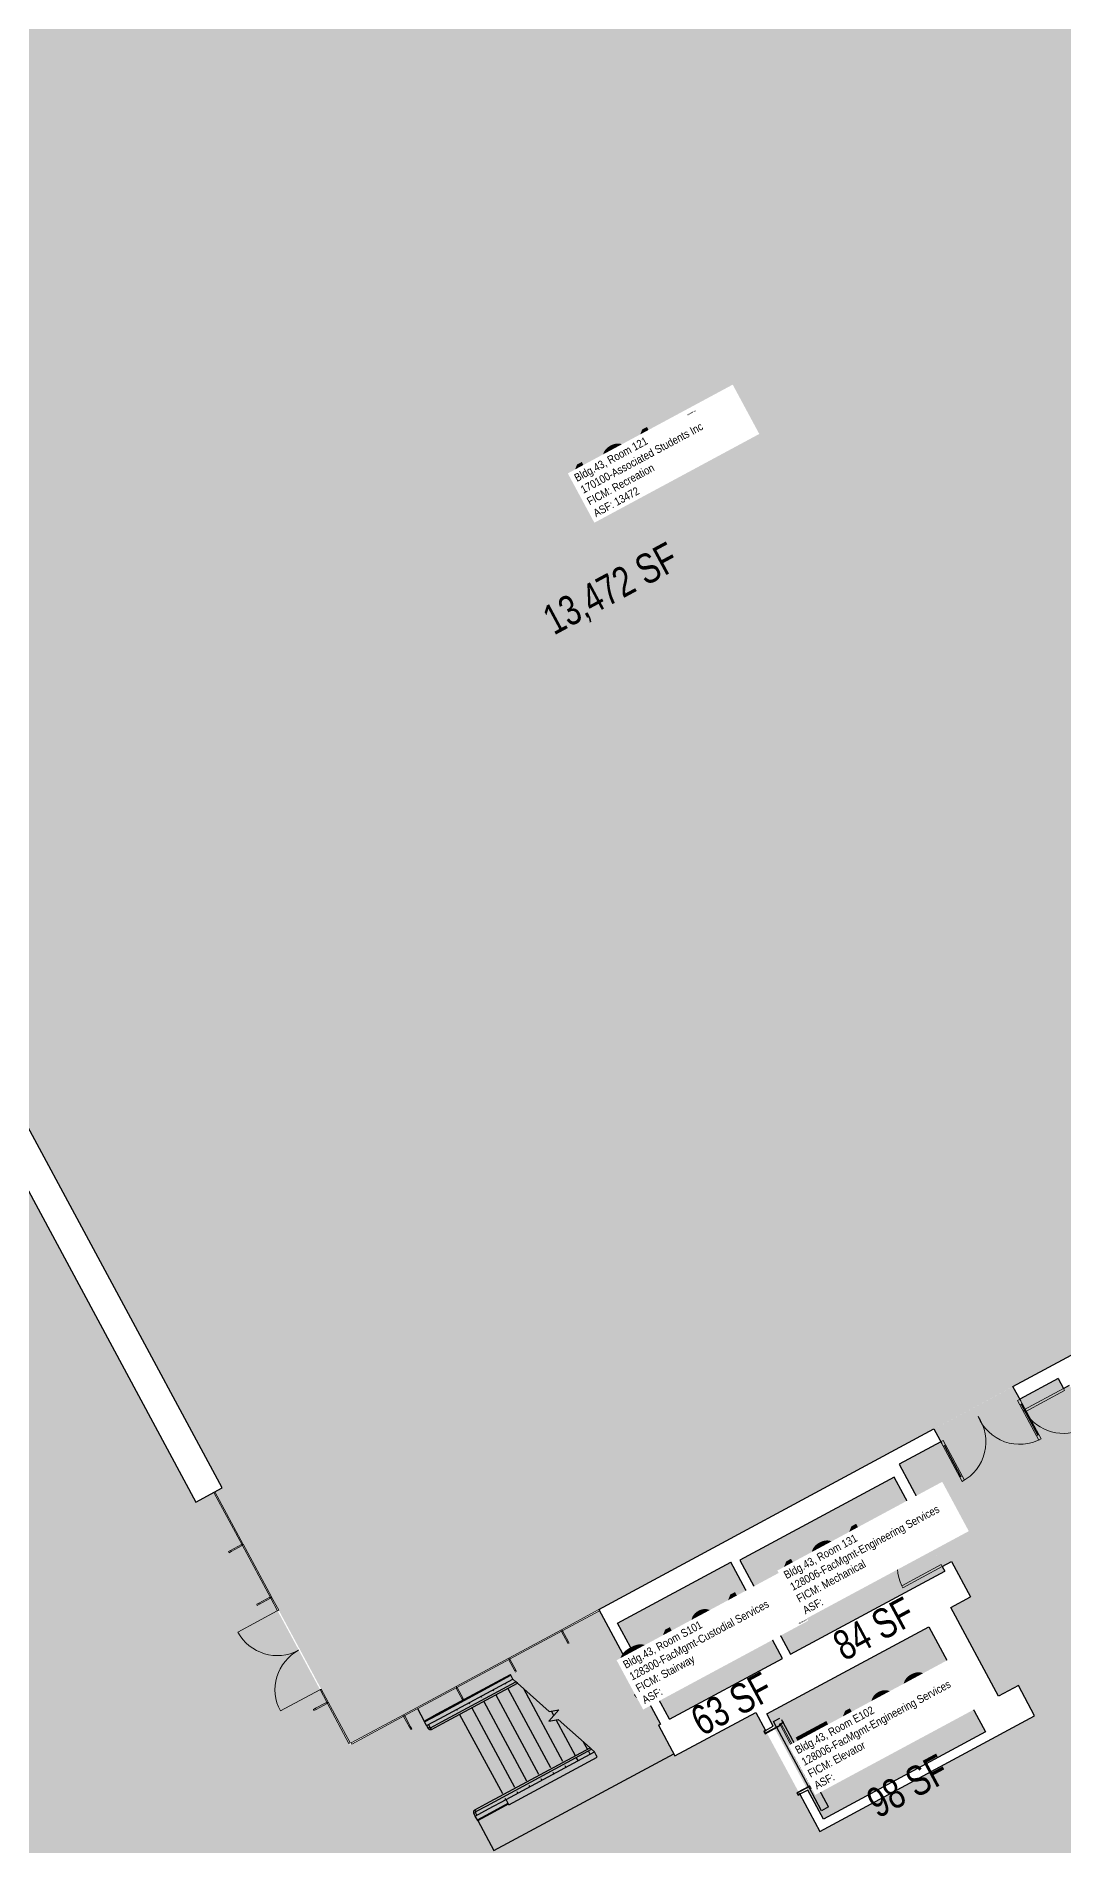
# Model space of a CAD drawing. Header units: inches. Extents: x 69213682 to 69221478, y 27658977 to 27667505.
# Drawn here: x 69217372 to 69218197, y 27664406 to 27665859 of the extents above; entities that cross this region are included whole.
import ezdxf
from ezdxf.enums import TextEntityAlignment as Align

# ---------------------------------------------------------------- set-up
doc = ezdxf.new("R2010")
doc.units = ezdxf.units.IN
doc.header["$LTSCALE"] = 100
doc.header["$MEASUREMENT"] = 0
for name, color, linetype in [('A-DOOR', 2, 'CONTINUOUS'), ('A-FLOR', 3, 'CONTINUOUS'), ('A-GLAZ', 1, 'CONTINUOUS'), ('A-IDEN-RNUM', 7, 'CONTINUOUS'), ('A-IDEN-SNUM', 4, 'CONTINUOUS'), ('A-IDEN-VNUM', 4, 'CONTINUOUS'), ('A-WALL', 5, 'CONTINUOUS'), ('AREA-TEXT', 3, 'CONTINUOUS'), ('Rooms-Category-Color', 7, 'CONTINUOUS'), ('Rooms-College-Color', 7, 'CONTINUOUS'), ('Rooms-Department-Color', 7, 'CONTINUOUS'), ('Rooms-Division-Color', 7, 'CONTINUOUS'), ('Rooms-Information', 7, 'CONTINUOUS')]:
    doc.layers.add(name, color=color, linetype=linetype)
doc.styles.add('CP_AREA', font='arial.ttf', dxfattribs={"height": 15})
doc.styles.add('CP_ROOMSNUMBER', font='arial.ttf', dxfattribs={"height": 1})
doc.styles.add('CP_ROOMVNUMBER', font='arial.ttf', dxfattribs={"width": 0.85, "height": 0.075})
pattern_1 = [(225, (-19.336, -12.094), (8.0122, -8.0122), []), (315, (-19.336, -12.094), (8.0122, 8.0122), [])]

# ---------------------------------------------------------------- blocks, each defined once
blk = doc.blocks.new('System Panel - Glazed-1037-BACKGROUND Level 1 Parent View')
at = {"layer": 'A-GLAZ', "lineweight": 15}
for p, q in [((24, -0.75), (-24, -0.75)), ((-24, -0.75), (-24, -1.75)), ((-24, -1.75), (24, -1.75)), ((24, -1.75), (24, -0.75))]:
    blk.add_line(p, q, dxfattribs=at)
blk = doc.blocks.new('System Panel - Glazed-1021-BACKGROUND Level 1 Parent View')
at = {"layer": 'A-GLAZ', "lineweight": 15}
for p, q in [((24, -0.75), (-24, -0.75)), ((-24, -0.75), (-24, -1.75)), ((-24, -1.75), (24, -1.75)), ((24, -1.75), (24, -0.75))]:
    blk.add_line(p, q, dxfattribs=at)
blk = doc.blocks.new('System Panel - Glazed-1020-BACKGROUND Level 1 Parent View')
at = {"layer": 'A-GLAZ', "lineweight": 15}
for p, q in [((6, -0.75), (-6, -0.75)), ((-6, -0.75), (-6, -1.75)), ((-6, -1.75), (6, -1.75)), ((6, -1.75), (6, -0.75))]:
    blk.add_line(p, q, dxfattribs=at)
blk = doc.blocks.new('System Panel - Glazed-1019-BACKGROUND Level 1 Parent View')
at = {"layer": 'A-GLAZ', "lineweight": 15}
for p, q in [((17.1, 1.8), (-17.1, 1.8)), ((-17.1, 1.8), (-17.1, 0.7)), ((-17.1, 0.7), (17.1, 0.7)), ((17.1, 0.7), (17.1, 1.8))]:
    blk.add_line(p, q, dxfattribs=at)
blk = doc.blocks.new('System Panel - Glazed-1018-BACKGROUND Level 1 Parent View')
at = {"layer": 'A-GLAZ', "lineweight": 15}
for p, q in [((23.875, 1.75), (-23.875, 1.75)), ((-23.875, 1.75), (-23.875, 0.75)), ((-23.875, 0.75), (23.875, 0.75)), ((23.875, 0.75), (23.875, 1.75))]:
    blk.add_line(p, q, dxfattribs=at)
blk = doc.blocks.new('System Panel - Glazed-1017-BACKGROUND Level 1 Parent View')
at = {"layer": 'A-GLAZ', "lineweight": 15}
for p, q in [((24, 1.75), (-24, 1.75)), ((-24, 1.75), (-24, 0.75)), ((-24, 0.75), (24, 0.75)), ((24, 0.75), (24, 1.75))]:
    blk.add_line(p, q, dxfattribs=at)
blk = doc.blocks.new('Racquetball Mullion39 - Racquetball Mullion-1016-BACKGROUND Level 1 Parent View')
at = {"layer": 'A-GLAZ', "lineweight": 15}
for p, q in [((-1685.3, -906.9), (-1685.3, -907.9)), ((-1685.3, -906.9), (-1683.3, -906.9)), ((-1685.3, -907.9), (-1683.3, -907.9)), ((-1673.3, -906.9), (-1683.3, -906.9)), ((-1683.3, -906.9), (-1683.3, -907.9)), ((-1683.3, -907.9), (-1673.3, -907.9)), ((-1673.3, -907.9), (-1673.3, -906.9))]:
    blk.add_line(p, q, dxfattribs=at)
blk = doc.blocks.new('Curtain Wall Dbl Glass - Curtain Wall Dbl Glass-1015-BACKGROUND Level 1 Parent View')
at = {"layer": 'A-DOOR', "lineweight": 20}
for p, q in [((-36, 2), (-36, 38)), ((36, 2), (36, 38))]:
    blk.add_line(p, q, dxfattribs=at)
at = {"layer": 'A-DOOR', "lineweight": 5}
for centre, start, end in [((-36, 2), 360, 90), ((36, 2), 90, 180)]:
    blk.add_arc(centre, 36, start, end, dxfattribs=at)
blk = doc.blocks.new('Single-Flush - 36_ x 84_-956-BACKGROUND Level 1 Parent View')
at = {"layer": 'A-DOOR', "lineweight": 20}
for p, q in [((16.2, 2.7), (16.2, 38.8)), ((18, 38.8), (16.2, 38.8)), ((18, 2.7), (18, 38.8)), ((18, 2.7), (16.2, 2.7))]:
    blk.add_line(p, q, dxfattribs=at)
at = {"layer": 'A-DOOR', "lineweight": 5}
blk.add_arc((18, 2.7), 36.1, 92.7812, 180, dxfattribs=at)
blk = doc.blocks.new('System Panel - Glazed-944-BACKGROUND Level 1 Parent View')
at = {"layer": 'A-GLAZ', "lineweight": 15}
for p, q in [((18.5, -0.7), (-18.5, -0.7)), ((-18.5, -0.7), (-18.5, -1.8)), ((-18.5, -1.8), (18.5, -1.8)), ((18.5, -1.8), (18.5, -0.7))]:
    blk.add_line(p, q, dxfattribs=at)
blk = doc.blocks.new('System Panel - Glazed-943-BACKGROUND Level 1 Parent View')
at = {"layer": 'A-GLAZ', "lineweight": 15}
for p, q in [((6, -0.75), (-6, -0.75)), ((-6, -0.75), (-6, -1.75)), ((-6, -1.75), (6, -1.75)), ((6, -1.75), (6, -0.75))]:
    blk.add_line(p, q, dxfattribs=at)
blk = doc.blocks.new('Racquetball Mullion29 - Racquetball Mullion-942-BACKGROUND Level 1 Parent View')
at = {"layer": 'A-GLAZ', "lineweight": 15}
for p, q in [((-1490.1, -845.7), (-1491.1, -845.7)), ((-1491.1, -845.7), (-1491.1, -847.7)), ((-1490.1, -847.7), (-1491.1, -847.7)), ((-1491.1, -847.7), (-1491.1, -857.7)), ((-1490.1, -845.7), (-1490.1, -847.7)), ((-1490.1, -857.7), (-1490.1, -847.7)), ((-1491.1, -857.7), (-1490.1, -857.7))]:
    blk.add_line(p, q, dxfattribs=at)
blk = doc.blocks.new('Racquetball Mullion35 - Racquetball Mullion-941-BACKGROUND Level 1 Parent View')
at = {"layer": 'A-GLAZ', "lineweight": 15}
for p, q in [((-1538.1, -845.7), (-1539.1, -845.7)), ((-1539.1, -845.7), (-1539.1, -847.7)), ((-1538.1, -847.7), (-1539.1, -847.7)), ((-1539.1, -847.7), (-1539.1, -857.7)), ((-1538.1, -845.7), (-1538.1, -847.7)), ((-1538.1, -857.7), (-1538.1, -847.7)), ((-1539.1, -857.7), (-1538.1, -857.7))]:
    blk.add_line(p, q, dxfattribs=at)
blk = doc.blocks.new('Racquetball Mullion36 - Racquetball Mullion-940-BACKGROUND Level 1 Parent View')
at = {"layer": 'A-GLAZ', "lineweight": 15}
for p, q in [((-1634.1, -845.7), (-1635.1, -845.7)), ((-1635.1, -845.7), (-1635.1, -847.7)), ((-1634.1, -847.7), (-1635.1, -847.7)), ((-1635.1, -847.7), (-1635.1, -857.7)), ((-1634.1, -845.7), (-1634.1, -847.7)), ((-1634.1, -857.7), (-1634.1, -847.7)), ((-1635.1, -857.7), (-1634.1, -857.7))]:
    blk.add_line(p, q, dxfattribs=at)
blk = doc.blocks.new('ELEVATOR DOOR OPENING - ELEVATOR DOOR OPENING-904-BACKGROUND Level 1 Parent View')
at = {"layer": 'A-DOOR', "lineweight": 5}
h = blk.add_hatch(dxfattribs=at)
h.set_pattern_fill('FP1_51', color=256, style=0, pattern_type=2)
h.set_pattern_definition(pattern_1)
h.paths.add_polyline_path([(-35.2, -3.1), (-35.2, -5.1), (-33, -5.1), (-33, 8.6), (-34, 8.6), (-34, 12.1), (-35, 12.1), (-35, 11.6), (-34.8, 11.6), (-34.8, 11.9), (-34.2, 11.9), (-34.2, 8.4), (-33.3, 8.4), (-33.3, -4.9), (-34.8, -4.9), (-34.8, -3.1)], flags=0)
h = blk.add_hatch(dxfattribs=at)
h.set_pattern_fill('FP1_51', color=256, style=0, pattern_type=2)
h.set_pattern_definition(pattern_1)
h.paths.add_polyline_path([(23, -5.2), (23, -3.1), (22.7, -3.1), (22.7, -4.9), (21.2, -4.9), (21.2, 6.9), (22.7, 6.9), (22.7, 6.6), (23, 6.6), (23, 7.1), (21, 7.1), (21, -5.2)], flags=0)
at = {"layer": 'A-DOOR'}
for p, q in [((-38.4, 5.6), (-38.4, 11.3)), ((-33.3, 5.6), (-38.4, 5.6)), ((-35, 11.9), (-36.4, 11.9)), ((-34, 12.1), (-35, 12.1)), ((-35, 12.1), (-35, 11.6)), ((-34, 12.1), (-35, 12.1)), ((-35, 12.1), (-35, 11.6)), ((-35, 11.6), (-34.8, 11.6)), ((-35, 11.6), (-34.8, 11.6)), ((-34.8, 11.6), (-34.8, 11.9)), ((-34.8, 11.9), (-34.2, 11.9)), ((-34.8, 11.6), (-34.8, 11.9)), ((-34.8, 11.9), (-34.2, 11.9)), ((-34.2, 11.9), (-34.2, 8.4)), ((-34.2, 11.9), (-34.2, 8.4)), ((-34.2, 8.4), (-33.3, 8.4)), ((-34.2, 8.4), (-33.3, 8.4)), ((-34, 8.6), (-34, 12.1)), ((-34, 8.6), (-34, 12.1)), ((43, 11.9), (-34, 11.9)), ((-33, 8.6), (-34, 8.6)), ((-33, 8.6), (-34, 8.6)), ((-33.3, 8.4), (-33.3, -4.9)), ((-33.3, 8.4), (-33.3, -4.9)), ((-33, -5.1), (-33, 8.6)), ((-33, -5.1), (-33, 8.6)), ((21, 5.6), (-33, 5.6)), ((23, 7.1), (21, 7.1)), ((21, 7.1), (21, -5.2)), ((23, 7.1), (21, 7.1)), ((21, 7.1), (21, -5.2)), ((21.2, -4.9), (21.2, 6.9)), ((21.2, 6.9), (22.7, 6.9)), ((21.2, -4.9), (21.2, 6.9)), ((21.2, 6.9), (22.7, 6.9)), ((43, 5.6), (21.2, 5.6)), ((22.7, 6.9), (22.7, 6.6)), ((22.7, 6.9), (22.7, 6.6)), ((22.7, 6.6), (23, 6.6)), ((22.7, 6.6), (23, 6.6)), ((23, 6.6), (23, 7.1)), ((23, 6.6), (23, 7.1)), ((43, 11.9), (43, 5.6)), ((-35.2, -3.1), (-35.2, -5.1)), ((-34.8, -3.1), (-35.2, -3.1)), ((-35.2, -3.1), (-35.2, -5.1)), ((-34.8, -3.1), (-35.2, -3.1)), ((-35.2, -5.1), (-33, -5.1)), ((-35.2, -5.1), (-33, -5.1)), ((-34.8, -4.9), (-34.8, -3.1)), ((-34.8, -4.9), (-34.8, -3.1)), ((-33.3, -4.9), (-34.8, -4.9)), ((-33.3, -4.9), (-34.8, -4.9)), ((21, -5.2), (23, -5.2)), ((21, -5.2), (23, -5.2)), ((22.7, -4.9), (21.2, -4.9)), ((22.7, -4.9), (21.2, -4.9)), ((23, -3.1), (22.7, -3.1)), ((22.7, -3.1), (22.7, -4.9)), ((23, -3.1), (22.7, -3.1)), ((22.7, -3.1), (22.7, -4.9)), ((23, -5.2), (23, -3.1)), ((23, -5.2), (23, -3.1))]:
    blk.add_line(p, q, dxfattribs=at)
at = {"layer": 'A-DOOR', "lineweight": 20}
for p, q in [((-5.5, 10.1), (-33.7, 10.1)), ((-33.7, 10.1), (-33.7, 8.9)), ((-33.7, 8.9), (-5.5, 8.9)), ((21, 8.6), (-6.7, 8.6)), ((-6.7, 8.6), (-6.7, 7.4)), ((-6.7, 7.4), (21, 7.4)), ((-5.5, 8.9), (-5.5, 10.1)), ((21, 7.4), (21, 8.6))]:
    blk.add_line(p, q, dxfattribs=at)
blk = doc.blocks.new('Double-Glass 1 - SLO Exterior 72_ x 86_-886-BACKGROUND Level 1 Parent View')
at = {"layer": 'A-DOOR', "lineweight": 20}
for p, q in [((-36, -5.9), (-36, -9.9)), ((-36, -5.9), (-34, -5.9)), ((-36, -9.9), (-34, -9.9)), ((-34, -5.9), (-34, -9.9)), ((34, -5.9), (34, -9.9)), ((36, -5.9), (34, -5.9)), ((36, -9.9), (34, -9.9)), ((36, -5.9), (36, -9.9)), ((-36, -38.1), (-36, -42.1)), ((-36, -38.1), (-34, -38.1)), ((-36, -42.1), (-34, -42.1)), ((-34, -38.1), (-34, -42.1)), ((34, -38.1), (34, -42.1)), ((34, -38.1), (36, -38.1)), ((36, -42.1), (34, -42.1)), ((36, -38.1), (36, -42.1))]:
    blk.add_line(p, q, dxfattribs=at)
at = {"layer": 'A-DOOR', "lineweight": 5}
for p, q in [((-36, -9.9), (-36, -38.1)), ((-34, -9.9), (-34, -38.1)), ((34, -9.9), (34, -38.1)), ((36, -9.9), (36, -38.1))]:
    blk.add_line(p, q, dxfattribs=at)
at = {"layer": 'A-DOOR'}
for p, q in [((-35, -38.1), (-35, -9.9)), ((35, -9.9), (35, -38.1))]:
    blk.add_line(p, q, dxfattribs=at)
at = {"layer": 'A-DOOR', "lineweight": 5}
for centre, start, end in [((-36, -5.9), 269.9668, 5.9325), ((36, -5.9), 174.0623, 270.0059)]:
    blk.add_arc(centre, 36.2, start, end, dxfattribs=at)
blk = doc.blocks.new('Single-Flush - 36_ x 84_ 90 MIN-853-BACKGROUND Level 1 Parent View')
at = {"layer": 'A-DOOR', "lineweight": 20}
for p, q in [((16.2, -4.2), (16.2, -40.3)), ((18, -4.2), (16.2, -4.2)), ((18, -4.2), (18, -40.3)), ((18, -40.3), (16.2, -40.3))]:
    blk.add_line(p, q, dxfattribs=at)
at = {"layer": 'A-DOOR', "lineweight": 5}
blk.add_arc((18, -4.2), 36.1, 180, 267.2188, dxfattribs=at)
blk = doc.blocks.new('System Panel - Glazed-825-BACKGROUND Level 1 Parent View')
at = {"layer": 'A-GLAZ', "lineweight": 15}
for p, q in [((24, 1.75), (-24, 1.75)), ((-24, 1.75), (-24, 0.75)), ((-24, 0.75), (24, 0.75)), ((24, 0.75), (24, 1.75))]:
    blk.add_line(p, q, dxfattribs=at)
blk = doc.blocks.new('System Panel - Glazed-824-BACKGROUND Level 1 Parent View')
at = {"layer": 'A-GLAZ', "lineweight": 15}
for p, q in [((24, 1.75), (-24, 1.75)), ((-24, 1.75), (-24, 0.75)), ((-24, 0.75), (24, 0.75)), ((24, 0.75), (24, 1.75))]:
    blk.add_line(p, q, dxfattribs=at)
blk = doc.blocks.new('Racquetball Mullion40 - Racquetball Mullion-823-BACKGROUND Level 1 Parent View')
at = {"layer": 'A-GLAZ', "lineweight": 15}
for p, q in [((-1684.5, -954.9), (-1683.3, -954.9)), ((-1684.5, -955.9), (-1683.3, -955.9)), ((-1673.3, -954.9), (-1683.3, -954.9)), ((-1683.3, -954.9), (-1683.3, -955.9)), ((-1683.3, -955.9), (-1673.3, -955.9)), ((-1673.3, -955.9), (-1673.3, -954.9))]:
    blk.add_line(p, q, dxfattribs=at)
blk = doc.blocks.new('Racquetball Mullion46 - Racquetball Mullion-822-BACKGROUND Level 1 Parent View')
at = {"layer": 'A-GLAZ', "lineweight": 15}
for p, q in [((-1684.7, -1002.9), (-1683.3, -1002.9)), ((-1673.3, -1002.9), (-1683.3, -1002.9)), ((-1683.3, -1002.9), (-1683.3, -1003.9)), ((-1673.3, -1003.9), (-1673.3, -1002.9)), ((-1684.7, -1003.9), (-1683.3, -1003.9)), ((-1683.3, -1003.9), (-1673.3, -1003.9))]:
    blk.add_line(p, q, dxfattribs=at)
blk = doc.blocks.new('Racquetball Mullion47 - Racquetball Mullion-821-BACKGROUND Level 1 Parent View')
at = {"layer": 'A-GLAZ', "lineweight": 15}
for p, q in [((-1684.7, -1050.9), (-1683.3, -1050.9)), ((-1684.7, -1051.9), (-1683.3, -1051.9)), ((-1673.3, -1050.9), (-1683.3, -1050.9)), ((-1683.3, -1050.9), (-1683.3, -1051.9)), ((-1683.3, -1051.9), (-1673.3, -1051.9)), ((-1673.3, -1051.9), (-1673.3, -1050.9))]:
    blk.add_line(p, q, dxfattribs=at)

msp = doc.modelspace()

# ---------------------------------------------------------------- hatches: boundary and pattern name
at = {"layer": 'Rooms-Category-Color', "true_color": 0xffe090}
for points in [[(69216885.9, 27665846.7), (69217996.9, 27666444.7), (69218729.8, 27665083), (69217625, 27664488.3), (69217624.3, 27664487.9), (69217624.1, 27664488.3), (69217600.9, 27664531.5), (69217515.6, 27664690), (69217521.3, 27664693.1), (69217339.3, 27665031.2), (69217328.1, 27665025.2), (69217168.8, 27665321), (69217180.1, 27665327.1), (69216998.1, 27665665.2), (69216986.8, 27665659.2)], [(69218202, 27664775.5), (69218197.1, 27664772.9), (69218192.9, 27664780.9), (69218162.1, 27664764.3), (69218156.6, 27664774.4), (69218093.2, 27664740.3), (69218098.6, 27664730.1), (69218065.2, 27664712.1), (69218090.2, 27664665.6), (69218082.8, 27664661.6), (69218099.8, 27664629.9), (69218107.3, 27664633.9), (69218122.6, 27664605.6), (69218106.7, 27664597.1), (69218145.1, 27664525.7), (69218161, 27664534.3), (69218174, 27664510.1), (69218001.4, 27664417.2), (69218039.2, 27664268.2), (69218200.1, 27663461.8), (69218625.3, 27663690.6), (69218644.7, 27663654.5), (69218764.4, 27663718.9), (69218214.2, 27664741.2), (69218219, 27664743.8)]]:
    msp.add_hatch(color=41, dxfattribs=at).paths.add_polyline_path(points)
at = {"layer": 'Rooms-Category-Color', "true_color": 0xadadad}
for points in [[(69216876, 27665841.4), (69217500.2, 27664681.7), (69217514.7, 27664689.5), (69217618.2, 27664497.2), (69217623.9, 27664486.6), (69217824.5, 27664594.5), (69217873.6, 27664503.4), (69217871.8, 27664502.4), (69217885.1, 27664477.8), (69217950, 27664512.7), (69218001.4, 27664417.2), (69218039.2, 27664268.2), (69218011.6, 27664262.7), (69218022.2, 27664209.6), (69217374.9, 27664080.4), (69217291.5, 27664235.4), (69217290.2, 27664242.1), (69217269.9, 27664238), (69217266.8, 27664253.7), (69217229.5, 27664246.3), (69217227.1, 27664258), (69217220, 27664256.6), (69217213, 27664291.9), (69217215.7, 27664292.5), (69217216.1, 27664291.5), (69217225.1, 27664296.4), (69217257, 27664302.7), (69216963, 27664848.9), (69216903.5, 27664959.6), (69216667.3, 27664912.4), (69216543.8, 27665141.9), (69216662.7, 27665205.9), (69216586.2, 27665348.1), (69216471.9, 27665286.6), (69216446.8, 27665333.3), (69216463.3, 27665342.2), (69216445.3, 27665375.7), (69216428.7, 27665366.7), (69216330.1, 27665549.9), (69216400.4, 27665587.7), (69216885, 27665846.3)], [(69218061.2, 27664701.7), (69217937.2, 27664635), (69217977.9, 27664559.5), (69218101.8, 27664626.2)], [(69217929.9, 27664633.4), (69217839, 27664584.4), (69217880.6, 27664507.2), (69217971.5, 27664556.1)], [(69217958.8, 27664511.5), (69218088.9, 27664581.5), (69218134.4, 27664497), (69218004.3, 27664427)]]:
    msp.add_hatch(color=253, dxfattribs=at).paths.add_polyline_path(points)
at = {"layer": 'Rooms-College-Color', "true_color": 0xadadad}
for points in [[(69216885.9, 27665846.7), (69217996.9, 27666444.7), (69218729.8, 27665083), (69217625, 27664488.3), (69217624.3, 27664487.9), (69217624.1, 27664488.3), (69217600.9, 27664531.5), (69217515.6, 27664690), (69217521.3, 27664693.1), (69217339.3, 27665031.2), (69217328.1, 27665025.2), (69217168.8, 27665321), (69217180.1, 27665327.1), (69216998.1, 27665665.2), (69216986.8, 27665659.2)], [(69216876, 27665841.4), (69217500.2, 27664681.7), (69217514.7, 27664689.5), (69217618.2, 27664497.2), (69217623.9, 27664486.6), (69217824.5, 27664594.5), (69217873.6, 27664503.4), (69217871.8, 27664502.4), (69217885.1, 27664477.8), (69217950, 27664512.7), (69218001.4, 27664417.2), (69218039.2, 27664268.2), (69218011.6, 27664262.7), (69218022.2, 27664209.6), (69217374.9, 27664080.4), (69217291.5, 27664235.4), (69217290.2, 27664242.1), (69217269.9, 27664238), (69217266.8, 27664253.7), (69217229.5, 27664246.3), (69217227.1, 27664258), (69217220, 27664256.6), (69217213, 27664291.9), (69217215.7, 27664292.5), (69217216.1, 27664291.5), (69217225.1, 27664296.4), (69217257, 27664302.7), (69216963, 27664848.9), (69216903.5, 27664959.6), (69216667.3, 27664912.4), (69216543.8, 27665141.9), (69216662.7, 27665205.9), (69216586.2, 27665348.1), (69216471.9, 27665286.6), (69216446.8, 27665333.3), (69216463.3, 27665342.2), (69216445.3, 27665375.7), (69216428.7, 27665366.7), (69216330.1, 27665549.9), (69216400.4, 27665587.7), (69216885, 27665846.3)], [(69218202, 27664775.5), (69218197.1, 27664772.9), (69218192.9, 27664780.9), (69218162.1, 27664764.3), (69218156.6, 27664774.4), (69218093.2, 27664740.3), (69218098.6, 27664730.1), (69218065.2, 27664712.1), (69218090.2, 27664665.6), (69218082.8, 27664661.6), (69218099.8, 27664629.9), (69218107.3, 27664633.9), (69218122.6, 27664605.6), (69218106.7, 27664597.1), (69218145.1, 27664525.7), (69218161, 27664534.3), (69218174, 27664510.1), (69218001.4, 27664417.2), (69218039.2, 27664268.2), (69218200.1, 27663461.8), (69218625.3, 27663690.6), (69218644.7, 27663654.5), (69218764.4, 27663718.9), (69218214.2, 27664741.2), (69218219, 27664743.8)], [(69218061.2, 27664701.7), (69217937.2, 27664635), (69217977.9, 27664559.5), (69218101.8, 27664626.2)], [(69217929.9, 27664633.4), (69217839, 27664584.4), (69217880.6, 27664507.2), (69217971.5, 27664556.1)], [(69217958.8, 27664511.5), (69218088.9, 27664581.5), (69218134.4, 27664497), (69218004.3, 27664427)]]:
    msp.add_hatch(color=253, dxfattribs=at).paths.add_polyline_path(points)
at = {"layer": 'Rooms-Department-Color', "true_color": 0x604aed}
for points in [[(69216885.9, 27665846.7), (69217996.9, 27666444.7), (69218729.8, 27665083), (69217625, 27664488.3), (69217624.3, 27664487.9), (69217624.1, 27664488.3), (69217600.9, 27664531.5), (69217515.6, 27664690), (69217521.3, 27664693.1), (69217339.3, 27665031.2), (69217328.1, 27665025.2), (69217168.8, 27665321), (69217180.1, 27665327.1), (69216998.1, 27665665.2), (69216986.8, 27665659.2)], [(69218202, 27664775.5), (69218197.1, 27664772.9), (69218192.9, 27664780.9), (69218162.1, 27664764.3), (69218156.6, 27664774.4), (69218093.2, 27664740.3), (69218098.6, 27664730.1), (69218065.2, 27664712.1), (69218090.2, 27664665.6), (69218082.8, 27664661.6), (69218099.8, 27664629.9), (69218107.3, 27664633.9), (69218122.6, 27664605.6), (69218106.7, 27664597.1), (69218145.1, 27664525.7), (69218161, 27664534.3), (69218174, 27664510.1), (69218001.4, 27664417.2), (69218039.2, 27664268.2), (69218200.1, 27663461.8), (69218625.3, 27663690.6), (69218644.7, 27663654.5), (69218764.4, 27663718.9), (69218214.2, 27664741.2), (69218219, 27664743.8)]]:
    msp.add_hatch(color=173, dxfattribs=at).paths.add_polyline_path(points)
at = {"layer": 'Rooms-Department-Color', "true_color": 0xacacac}
for points in [[(69216876, 27665841.4), (69217500.2, 27664681.7), (69217514.7, 27664689.5), (69217618.2, 27664497.2), (69217623.9, 27664486.6), (69217824.5, 27664594.5), (69217873.6, 27664503.4), (69217871.8, 27664502.4), (69217885.1, 27664477.8), (69217950, 27664512.7), (69218001.4, 27664417.2), (69218039.2, 27664268.2), (69218011.6, 27664262.7), (69218022.2, 27664209.6), (69217374.9, 27664080.4), (69217291.5, 27664235.4), (69217290.2, 27664242.1), (69217269.9, 27664238), (69217266.8, 27664253.7), (69217229.5, 27664246.3), (69217227.1, 27664258), (69217220, 27664256.6), (69217213, 27664291.9), (69217215.7, 27664292.5), (69217216.1, 27664291.5), (69217225.1, 27664296.4), (69217257, 27664302.7), (69216963, 27664848.9), (69216903.5, 27664959.6), (69216667.3, 27664912.4), (69216543.8, 27665141.9), (69216662.7, 27665205.9), (69216586.2, 27665348.1), (69216471.9, 27665286.6), (69216446.8, 27665333.3), (69216463.3, 27665342.2), (69216445.3, 27665375.7), (69216428.7, 27665366.7), (69216330.1, 27665549.9), (69216400.4, 27665587.7), (69216885, 27665846.3)], [(69218061.2, 27664701.7), (69217937.2, 27664635), (69217977.9, 27664559.5), (69218101.8, 27664626.2)], [(69217929.9, 27664633.4), (69217839, 27664584.4), (69217880.6, 27664507.2), (69217971.5, 27664556.1)], [(69217958.8, 27664511.5), (69218088.9, 27664581.5), (69218134.4, 27664497), (69218004.3, 27664427)]]:
    msp.add_hatch(color=253, dxfattribs=at).paths.add_polyline_path(points)
at = {"layer": 'Rooms-Division-Color', "true_color": 0x604aed}
for points in [[(69216885.9, 27665846.7), (69217996.9, 27666444.7), (69218729.8, 27665083), (69217625, 27664488.3), (69217624.3, 27664487.9), (69217624.1, 27664488.3), (69217600.9, 27664531.5), (69217515.6, 27664690), (69217521.3, 27664693.1), (69217339.3, 27665031.2), (69217328.1, 27665025.2), (69217168.8, 27665321), (69217180.1, 27665327.1), (69216998.1, 27665665.2), (69216986.8, 27665659.2)], [(69218202, 27664775.5), (69218197.1, 27664772.9), (69218192.9, 27664780.9), (69218162.1, 27664764.3), (69218156.6, 27664774.4), (69218093.2, 27664740.3), (69218098.6, 27664730.1), (69218065.2, 27664712.1), (69218090.2, 27664665.6), (69218082.8, 27664661.6), (69218099.8, 27664629.9), (69218107.3, 27664633.9), (69218122.6, 27664605.6), (69218106.7, 27664597.1), (69218145.1, 27664525.7), (69218161, 27664534.3), (69218174, 27664510.1), (69218001.4, 27664417.2), (69218039.2, 27664268.2), (69218200.1, 27663461.8), (69218625.3, 27663690.6), (69218644.7, 27663654.5), (69218764.4, 27663718.9), (69218214.2, 27664741.2), (69218219, 27664743.8)]]:
    msp.add_hatch(color=173, dxfattribs=at).paths.add_polyline_path(points)
at = {"layer": 'Rooms-Division-Color', "true_color": 0xadadad}
for points in [[(69216876, 27665841.4), (69217500.2, 27664681.7), (69217514.7, 27664689.5), (69217618.2, 27664497.2), (69217623.9, 27664486.6), (69217824.5, 27664594.5), (69217873.6, 27664503.4), (69217871.8, 27664502.4), (69217885.1, 27664477.8), (69217950, 27664512.7), (69218001.4, 27664417.2), (69218039.2, 27664268.2), (69218011.6, 27664262.7), (69218022.2, 27664209.6), (69217374.9, 27664080.4), (69217291.5, 27664235.4), (69217290.2, 27664242.1), (69217269.9, 27664238), (69217266.8, 27664253.7), (69217229.5, 27664246.3), (69217227.1, 27664258), (69217220, 27664256.6), (69217213, 27664291.9), (69217215.7, 27664292.5), (69217216.1, 27664291.5), (69217225.1, 27664296.4), (69217257, 27664302.7), (69216963, 27664848.9), (69216903.5, 27664959.6), (69216667.3, 27664912.4), (69216543.8, 27665141.9), (69216662.7, 27665205.9), (69216586.2, 27665348.1), (69216471.9, 27665286.6), (69216446.8, 27665333.3), (69216463.3, 27665342.2), (69216445.3, 27665375.7), (69216428.7, 27665366.7), (69216330.1, 27665549.9), (69216400.4, 27665587.7), (69216885, 27665846.3)], [(69218061.2, 27664701.7), (69217937.2, 27664635), (69217977.9, 27664559.5), (69218101.8, 27664626.2)], [(69217929.9, 27664633.4), (69217839, 27664584.4), (69217880.6, 27664507.2), (69217971.5, 27664556.1)], [(69217958.8, 27664511.5), (69218088.9, 27664581.5), (69218134.4, 27664497), (69218004.3, 27664427)]]:
    msp.add_hatch(color=253, dxfattribs=at).paths.add_polyline_path(points)

# ---------------------------------------------------------------- linework, layer by layer
at = {"layer": 'A-FLOR'}
for p, q in [((69217694.2, 27664511.5), (69217753, 27664543.1)), ((69217694.3, 27664511.4), (69217753, 27664543)), ((69217694.5, 27664510.9), (69217753.3, 27664542.6)), ((69217696.2, 27664507.9), (69217754.9, 27664539.5)), ((69217697.6, 27664505.2), (69217757.3, 27664537.3)), ((69217698.3, 27664503.9), (69217758.5, 27664536.3)), ((69217749.3, 27664535.3), (69217748.8, 27664536.2)), ((69217754.9, 27664539.5), (69217753, 27664543.1)), ((69217753.3, 27664542.6), (69217753, 27664543)), ((69217754.9, 27664539.5), (69217754.9, 27664539.5)), ((69217754.9, 27664539.5), (69217757.3, 27664537.3)), ((69217758.5, 27664536.3), (69217757.3, 27664537.3)), ((69217758.5, 27664536.3), (69217784.1, 27664513.5)), ((69217720.2, 27664519.6), (69217719.7, 27664520.5)), ((69217729.9, 27664524.8), (69217729.4, 27664525.7)), ((69217766.1, 27664457.6), (69217731.8, 27664521.3)), ((69217739.6, 27664530), (69217739.1, 27664530.9)), ((69217775.7, 27664462.8), (69217741.5, 27664526.5)), ((69217785.4, 27664468.1), (69217751.2, 27664531.7)), ((69217795.1, 27664473.3), (69217763.7, 27664531.7)), ((69217678.3, 27664515.8), (69217683.7, 27664505.8)), ((69217683.7, 27664505.8), (69217694.2, 27664511.5)), ((69217683.7, 27664505.7), (69217694.3, 27664511.4)), ((69217685.6, 27664502.2), (69217683.7, 27664505.8)), ((69217684, 27664505.2), (69217683.7, 27664505.7)), ((69217684, 27664505.2), (69217694.5, 27664510.9)), ((69217685.6, 27664502.2), (69217696.2, 27664507.9)), ((69217688.8, 27664500.4), (69217697.6, 27664505.2)), ((69217710.5, 27664514.4), (69217710, 27664515.3)), ((69217746.7, 27664447.2), (69217712.4, 27664510.9)), ((69217756.4, 27664452.4), (69217722.1, 27664516.1)), ((69217791.7, 27664514.7), (69217783.7, 27664505.8)), ((69217783.7, 27664505.8), (69217791.3, 27664507.1)), ((69217784.1, 27664513.5), (69217791.7, 27664514.7)), ((69217787.7, 27664510.3), (69217785.8, 27664513.7)), ((69217805.1, 27664477.9), (69217789.6, 27664506.8)), ((69217791.3, 27664507.1), (69217816.9, 27664484.2)), ((69217685.6, 27664502.1), (69217687, 27664502.9)), ((69217685.6, 27664502.1), (69217686.8, 27664499.9)), ((69217688.1, 27664500.7), (69217686.8, 27664499.9)), ((69217687, 27664502.9), (69217688.1, 27664500.7)), ((69217689.5, 27664499.1), (69217688.8, 27664500.4)), ((69217689.5, 27664499.1), (69217698.3, 27664503.9)), ((69217733.2, 27664439.2), (69217816.9, 27664484.2)), ((69217733.9, 27664437.8), (69217818.1, 27664483.2)), ((69217739.6, 27664401.8), (69217884.1, 27664479.5)), ((69217749.4, 27664442.8), (69217820.4, 27664481.1)), ((69217751.7, 27664438.5), (69217822.7, 27664476.8)), ((69217807.2, 27664474), (69217805.8, 27664476.6)), ((69217814.8, 27664483.1), (69217811.7, 27664488.8)), ((69217816.9, 27664479.2), (69217815.5, 27664481.8)), ((69217818.1, 27664483.2), (69217816.9, 27664484.2)), ((69217818.1, 27664483.2), (69217820.5, 27664481)), ((69217820.5, 27664481), (69217820.4, 27664481.1)), ((69217820.4, 27664481), (69217820.5, 27664481)), ((69217822.4, 27664477.4), (69217820.5, 27664481)), ((69217822.7, 27664476.8), (69217820.5, 27664481)), ((69217822.3, 27664477.5), (69217822.1, 27664478)), ((69217787.9, 27664463.5), (69217787.3, 27664464.5)), ((69217797.5, 27664468.7), (69217797, 27664469.7)), ((69217758.8, 27664447.9), (69217758.3, 27664448.9)), ((69217768.5, 27664453.1), (69217767.9, 27664454.1)), ((69217778.2, 27664458.3), (69217777.6, 27664459.3)), ((69217723.5, 27664431.7), (69217724.9, 27664432.4)), ((69217724.3, 27664434.4), (69217733.2, 27664439.2)), ((69217725.1, 27664433.1), (69217724.3, 27664434.4)), ((69217724.7, 27664429.5), (69217735.3, 27664435.2)), ((69217726, 27664430.2), (69217724.9, 27664432.4)), ((69217725.1, 27664433.1), (69217733.9, 27664437.8)), ((69217735.3, 27664435.2), (69217749.4, 27664442.8)), ((69217736.9, 27664432.1), (69217751.1, 27664439.7)), ((69217737.2, 27664431.7), (69217751.3, 27664439.3)), ((69217737.2, 27664431.6), (69217751.4, 27664439.2)), ((69217749.1, 27664442.7), (69217748.6, 27664443.7)), ((69217751.7, 27664438.5), (69217749.4, 27664442.8)), ((69217724.7, 27664429.5), (69217723.5, 27664431.7)), ((69217726.7, 27664425.9), (69217724.7, 27664429.5)), ((69217726.4, 27664426.4), (69217736.9, 27664432.1)), ((69217726.6, 27664426), (69217726.4, 27664426.4)), ((69217726.6, 27664426), (69217737.2, 27664431.7)), ((69217726.7, 27664425.9), (69217737.2, 27664431.6)), ((69217726.7, 27664425.9), (69217739.6, 27664401.8))]:
    msp.add_line(p, q, dxfattribs=at)
for centre, radius, start, end in [((69217688.6, 27664500.9), 2, 208.2896, 298.2896), ((69217688.6, 27664500.9), 2, 208.2896, 298.2896), ((69217688.6, 27664500.9), 0.5, 208.2896, 298.2896), ((69217688.6, 27664500.9), 0.5, 208.2896, 298.2896), ((69217725.3, 27664432.7), 2, 118.2896, 208.2896), ((69217725.3, 27664432.7), 2, 118.2896, 208.2896), ((69217725.3, 27664432.7), 0.5, 118.2896, 208.2896), ((69217725.3, 27664432.7), 0.5, 118.2896, 208.2896)]:
    msp.add_arc(centre, radius, start, end, dxfattribs=at)
at = {"layer": 'A-WALL'}
for p, q in [((69217521.3, 27664693.1), (69217339.3, 27665031.2)), ((69218156.5, 27664774.5), (69218644.4, 27665037.1)), ((69217318.2, 27665019.8), (69217500.2, 27664681.7)), ((69218162.8, 27664762.9), (69218156.5, 27664774.5)), ((69218192.9, 27664780.9), (69218162.1, 27664764.3)), ((69218192.9, 27664780.9), (69218197.1, 27664772.9)), ((69218197.1, 27664772.9), (69218202, 27664775.5)), ((69217824, 27664595.5), (69218093.1, 27664740.4)), ((69218093.1, 27664740.4), (69218099.4, 27664728.8)), ((69218098.7, 27664730.1), (69218065.2, 27664712.1)), ((69218065.2, 27664712.1), (69218090.2, 27664665.6)), ((69218061.2, 27664701.7), (69217937.2, 27664635)), ((69218082.8, 27664661.6), (69218061.2, 27664701.7)), ((69217500.2, 27664681.7), (69217521.3, 27664693.1)), ((69218090.2, 27664665.6), (69218082.8, 27664661.6)), ((69217839, 27664584.4), (69217929.9, 27664633.4)), ((69217971.5, 27664556.1), (69217929.9, 27664633.4)), ((69217937.2, 27664635), (69217977.9, 27664559.5)), ((69217977.9, 27664559.5), (69218101.8, 27664626.2)), ((69218099.8, 27664629.9), (69218107.3, 27664633.9)), ((69218099.8, 27664629.9), (69218101.8, 27664626.2)), ((69218107.3, 27664633.9), (69218122.6, 27664605.6)), ((69217824, 27664595.5), (69217873.6, 27664503.4)), ((69218106.7, 27664597.1), (69218122.6, 27664605.6)), ((69218145.1, 27664525.7), (69218106.7, 27664597.1)), ((69217880.6, 27664507.2), (69217839, 27664584.4)), ((69217958.8, 27664511.5), (69218088.9, 27664581.5)), ((69218088.9, 27664581.5), (69218134.4, 27664497)), ((69217880.6, 27664507.2), (69217971.5, 27664556.1)), ((69218161, 27664534.3), (69218145.1, 27664525.7)), ((69218174, 27664510.1), (69218161, 27664534.3)), ((69217885.1, 27664477.8), (69217950, 27664512.7)), ((69217950, 27664512.7), (69217957.8, 27664498.2)), ((69217964.1, 27664501.6), (69217958.8, 27664511.5)), ((69218001.4, 27664417.2), (69218174, 27664510.1)), ((69217871.8, 27664502.4), (69217873.6, 27664503.4)), ((69217871.8, 27664502.4), (69217885.1, 27664477.8)), ((69217957.8, 27664498.2), (69217964.1, 27664501.6)), ((69218134.4, 27664497), (69218004.3, 27664427)), ((69217991.7, 27664450.4), (69217985.3, 27664447)), ((69217985.3, 27664447), (69218001.4, 27664417.2)), ((69218004.3, 27664427), (69217991.7, 27664450.4))]:
    msp.add_line(p, q, dxfattribs=at)

# ---------------------------------------------------------------- block references
at = {"layer": 'A-DOOR'}
for name, p, rotation in [('Double-Glass 1 - SLO Exterior 72_ x 86_-886-BACKGROUND Level 1 Parent View', (69218127.6, 27664752.4), 28.28964835649788), ('Single-Flush - 36_ x 84_-956-BACKGROUND Level 1 Parent View', (69218208.1, 27664758.4), 118.2896483564979), ('Single-Flush - 36_ x 84_ 90 MIN-853-BACKGROUND Level 1 Parent View', (69218095, 27664647.8), 298.2896483564979), ('Curtain Wall Dbl Glass - Curtain Wall Dbl Glass-1015-BACKGROUND Level 1 Parent View', (69217584.5, 27664563.6), 118.2896483564979), ('ELEVATOR DOOR OPENING - ELEVATOR DOOR OPENING-904-BACKGROUND Level 1 Parent View', (69217977.6, 27664469), 298.2896483564979)]:
    msp.add_blockref(name, p, dxfattribs=dict(at, rotation=rotation))
at = {"layer": 'A-GLAZ'}
for name, p, rotation in [('System Panel - Glazed-1037-BACKGROUND Level 1 Parent View', (69217527.6, 27664669.2), 298.2896483564979), ('System Panel - Glazed-1021-BACKGROUND Level 1 Parent View', (69217550.3, 27664627), 298.2896483564979), ('System Panel - Glazed-1020-BACKGROUND Level 1 Parent View', (69217564.6, 27664600.5), 298.2896483564979), ('System Panel - Glazed-1019-BACKGROUND Level 1 Parent View', (69217808.6, 27664587.9), 208.2896483564979), ('System Panel - Glazed-824-BACKGROUND Level 1 Parent View', (69217772.4, 27664568.4), 208.2896483564979), ('System Panel - Glazed-825-BACKGROUND Level 1 Parent View', (69217730.1, 27664545.7), 208.2896483564979), ('System Panel - Glazed-943-BACKGROUND Level 1 Parent View', (69217604.4, 27664526.6), 298.2896483564979), ('System Panel - Glazed-944-BACKGROUND Level 1 Parent View', (69217616, 27664505), 298.2896483564979), ('System Panel - Glazed-1017-BACKGROUND Level 1 Parent View', (69217687.8, 27664522.9), 208.2896483564979), ('System Panel - Glazed-1018-BACKGROUND Level 1 Parent View', (69217645.7, 27664500.2), 208.2896483564979)]:
    msp.add_blockref(name, p, dxfattribs=dict(at, rotation=rotation))
at = {"layer": 'A-GLAZ', "lineweight": 15, "rotation": 118.2896483564979}
for name in ['Racquetball Mullion29 - Racquetball Mullion-942-BACKGROUND Level 1 Parent View', 'Racquetball Mullion35 - Racquetball Mullion-941-BACKGROUND Level 1 Parent View', 'Racquetball Mullion47 - Racquetball Mullion-821-BACKGROUND Level 1 Parent View', 'Racquetball Mullion46 - Racquetball Mullion-822-BACKGROUND Level 1 Parent View', 'Racquetball Mullion36 - Racquetball Mullion-940-BACKGROUND Level 1 Parent View', 'Racquetball Mullion40 - Racquetball Mullion-823-BACKGROUND Level 1 Parent View', 'Racquetball Mullion39 - Racquetball Mullion-1016-BACKGROUND Level 1 Parent View']:
    msp.add_blockref(name, (69216075.5, 27665553.2), dxfattribs=at)

# ---------------------------------------------------------------- texts
at = {"layer": 'A-IDEN-RNUM', "style": 'CP_ROOMSNUMBER', "width": 0.85}
for s, p in [('0121-00', (69217895.3, 27665554.5)), ('0131-00', (69217984.7, 27664583.5)), ('S101-00', (69217921.4, 27664568.4)), ('E102-00', (69218062.9, 27664482.9))]:
    msp.add_text(s, height=1, rotation=28.29, dxfattribs=at).set_placement(p)
at = {"layer": 'A-IDEN-SNUM', "style": 'CP_ROOMSNUMBER', "width": 0.85}
for s, p in [('0430012100', (69217895.3, 27665554.5)), ('0430013100', (69217984.7, 27664583.5)), ('0430S10100', (69217921.4, 27664568.4)), ('0430E10200', (69218062.9, 27664482.9))]:
    msp.add_text(s, height=1, rotation=28.29, dxfattribs=at).set_placement(p)
at = {"layer": 'A-IDEN-VNUM', "style": 'CP_ROOMVNUMBER', "width": 0.85}
for s, p in [('121', (69217844, 27665510.1)), ('131', (69218012.2, 27664628.8)), ('S101', (69217899.2, 27664565.5)), ('E102', (69218043.8, 27664500.3))]:
    msp.add_text(s, height=45, rotation=28.29, dxfattribs=at).set_placement(p, align=Align.MIDDLE)
at = {"layer": 'AREA-TEXT', "style": 'CP_AREA', "width": 0.75}
for s, p in [('13,472 SF', (69217833.2, 27665415.7)), ('84 SF', (69218044.8, 27664580)), ('63 SF', (69217930.6, 27664519.7)), ('98 SF', (69218071.9, 27664453.7))]:
    msp.add_text(s, height=24, rotation=28.29, dxfattribs=at).set_placement(p, align=Align.MIDDLE_CENTER)

# ---------------------------------------------------------------- next in the draw order: texts
at = {"layer": 'Rooms-Information', "char_height": 6.429, "width": 144, "attachment_point": 7, "rotation": 28.29, "style": 'CP_ROOMVNUMBER', "bg_fill": 3, "box_fill_scale": 1.5, "bg_fill_color": 256, "bg_fill_true_color": 13158600, "bg_fill_transparency": 0}
for s, insert in [('Bldg.43, Room 121^M^J170100-Associated Students Inc^M^JFICM: Recreation^M^JASF: 13472', (69217821.7, 27665472.6)), ('Bldg.43, Room 131^M^J128006-FacMgmt-Engineering Services^M^JFICM: Mechanical^M^JASF: ', (69217990, 27664591.3)), ('Bldg.43, Room E102^M^J128006-FacMgmt-Engineering Services^M^JFICM: Elevator^M^JASF: ', (69217999.1, 27664450.7))]:
    msp.add_mtext(s, dxfattribs=dict(at, insert=insert))

# ---------------------------------------------------------------- next in the draw order: texts
at = {"layer": 'Rooms-Information', "insert": (69217860.9, 27664519.3), "char_height": 6.429, "width": 144, "attachment_point": 7, "rotation": 28.29, "style": 'CP_ROOMVNUMBER', "bg_fill": 3, "box_fill_scale": 1.5, "bg_fill_color": 256, "bg_fill_true_color": 13158600, "bg_fill_transparency": 0}
msp.add_mtext('Bldg.43, Room S101^M^J128300-FacMgmt-Custodial Services^M^JFICM: Stairway^M^JASF: ', dxfattribs=at)

doc.saveas('drawing.dxf')
